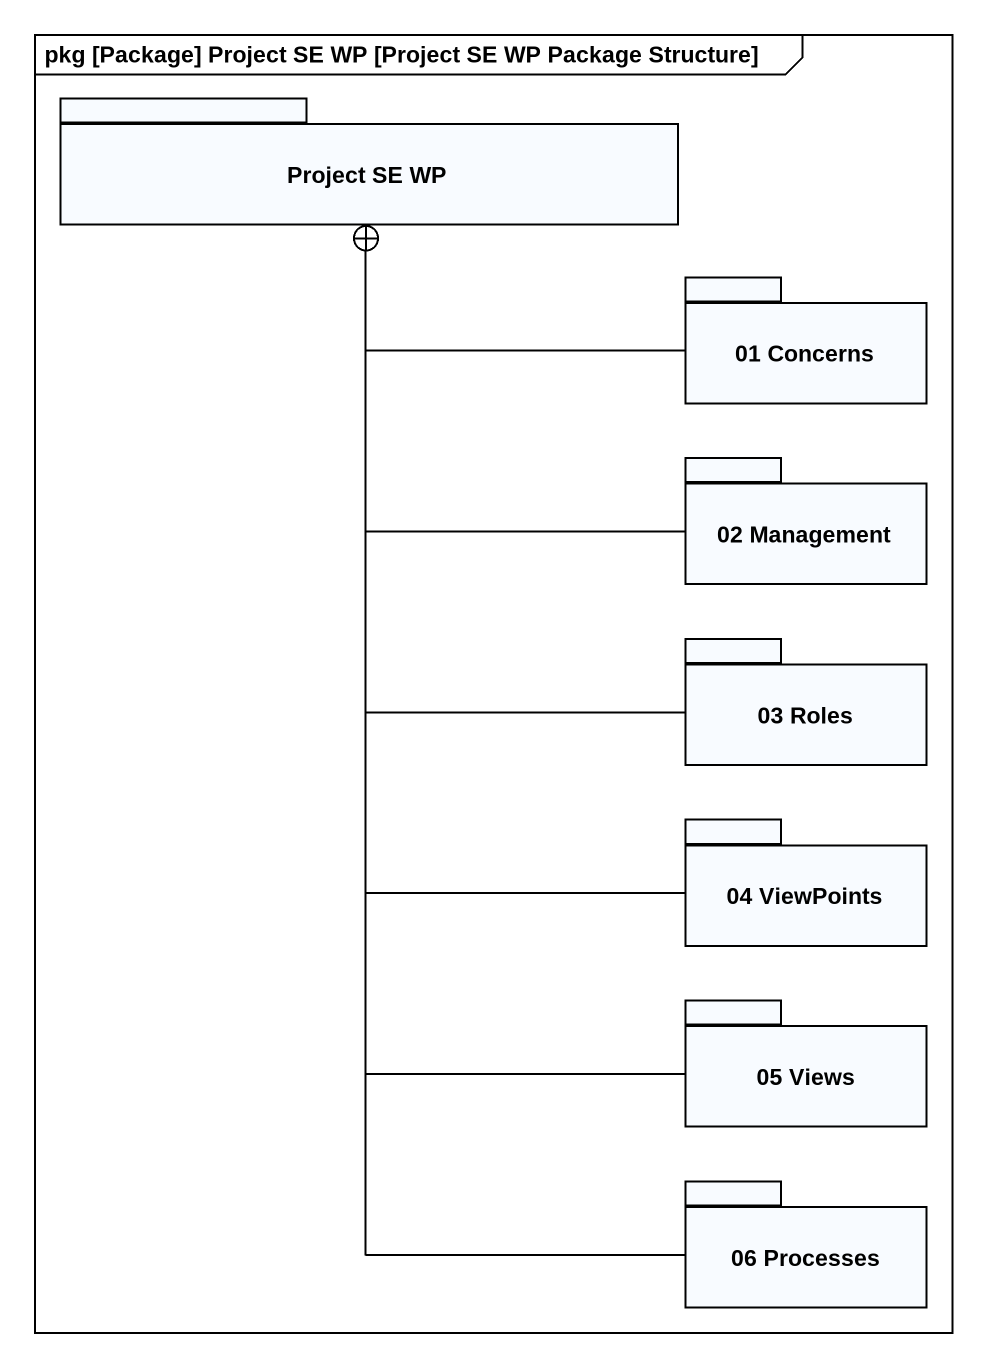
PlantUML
@startuml
mainframe pkg [Package] Project SE WP [Project SE WP Package Structure]
package "Project SE WP" as Project_SE_WP {
}
package "01 Concerns" as p01_Concerns {
}
package "02 Management" as p02_Management {
}
package "03 Roles" as p03_Roles {
}
package "04 ViewPoints" as p04_ViewPoints {
}
package "05 Views" as p05_Views {
}
package "06 Processes" as p06_Processes {
}
p01_Concerns -left-+ Project_SE_WP
p02_Management -up-+ Project_SE_WP
p03_Roles -up-+ Project_SE_WP
p04_ViewPoints -up-+ Project_SE_WP
p05_Views -up-+ Project_SE_WP
p06_Processes -up-+ Project_SE_WP
@enduml
